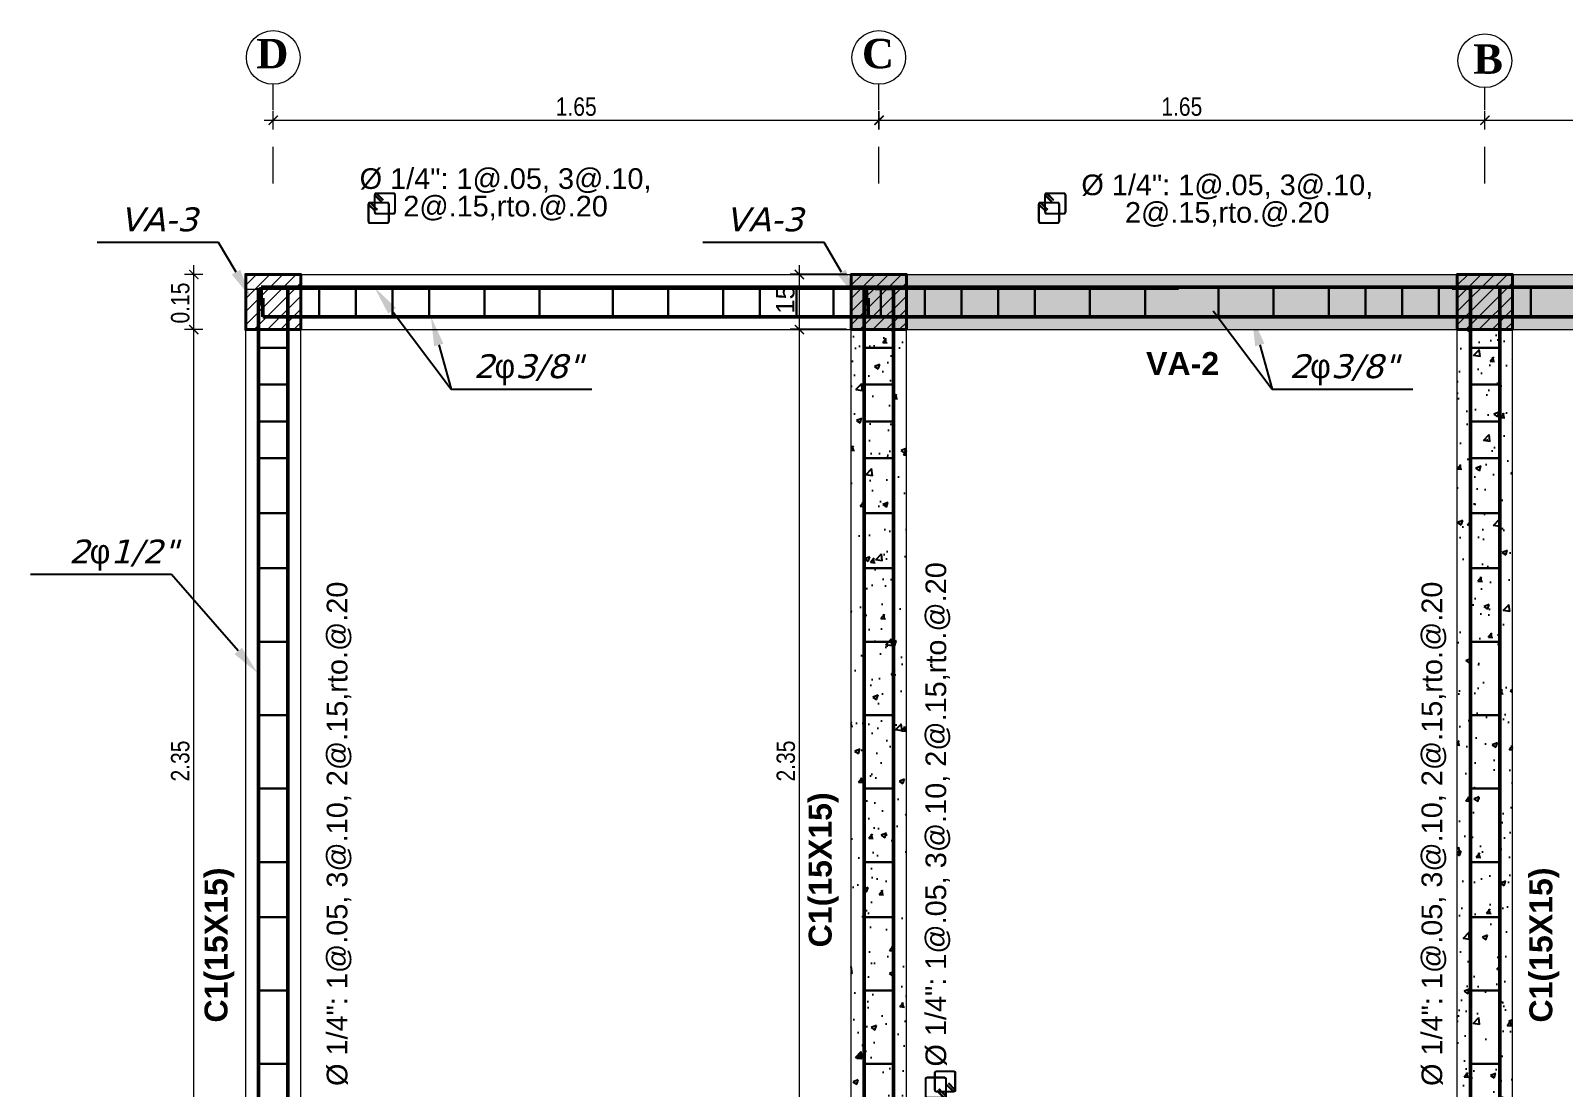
# Model space of a CAD drawing. Header units: metres. Extents: x 912 to 1393, y 476 to 584.
# Drawn here: x 1268.22 to 1272.394, y 496.18 to 499.058 of the extents above; entities that cross this region are included whole.
import ezdxf
from ezdxf import colors
from ezdxf.entities.mleader import LeaderData, LeaderLine
from ezdxf.math import Vec2, Vec3

# ---------------------------------------------------------------- set-up
doc = ezdxf.new("R2010")
doc.units = ezdxf.units.M
for name, pattern in [('ACAD_ISO04W100', [30, 24, -3, 0, -3]), ('DASHDOTX2', [2, 1, -0.5, 0, -0.5]), ('DASHEDX2', [38.1, 25.4, -12.7])]:
    doc.linetypes.add(name, pattern=pattern)
doc.layers.add('A_50_CotasExter', color=253, linetype='Continuous')
for name, color, linetype, lineweight in [('A_Columnas', 7, 'Continuous', 40), ('Cotas', 7, 'Continuous', 20), ('Especificaciones', 7, 'Continuous', 20), ('FIC-2ES_ACERO_', 160, 'Continuous', 30), ('FIC-2ES_CONCRETO 210', 251, 'Continuous', 30), ('Flechas', 122, 'Continuous', 20), ('Muro Alto', 5, 'Continuous', 40), ('P 0.05', 7, 'Continuous', 13), ('pisos', 8, 'Continuous', 13), ('PL-020', 7, 'Continuous', 20), ('Textos', 7, 'Continuous', 30)]:
    doc.layers.add(name, color=color, linetype=linetype, lineweight=lineweight)
doc.styles.add('-Arial Narrow', font='ARIALN.TTF')
doc.styles.add('ARIAL', font='arial.ttf')
doc.styles.add('ILICH', font='timesbd.ttf')
doc.styles.add('R80_50', font='verdanai.ttf', dxfattribs={"height": 0.065})
doc.styles.add('style1', font='arial.ttf')
doc.dimstyles.new('corte 25', dxfattribs={"dimtxt": 0.05, "dimasz": 0.025, "dimexe": 0.025, "dimexo": 0.0125, "dimgap": 0.0125, "dimtad": 1, "dimzin": 4, "dimdsep": 46, "dimtxsty": 'ARIAL', "dimblk": 'ARCHTICK', "dimcen": 0.025, "dimdle": 0.025, "dimclrd": 256, "dimclre": 256, "dimclrt": 7, "dimadec": 0, "dimazin": 0, "dimtfac": 1, "dimtix": 1, "dimtmove": 0, "dimatfit": 3, "dimfxl": 0.1, "dimlwd": -1, "dimarcsym": 0})
doc.dimstyles.new('Esc 1_20n', dxfattribs={"dimscale": 0.02, "dimtxt": 2, "dimasz": 1, "dimexe": 1, "dimexo": 1, "dimgap": 0.45, "dimtad": 1, "dimtoh": 1, "dimzin": 3, "dimdsep": 46, "dimtxsty": '-Arial Narrow', "dimblk": 'ARCHTICK', "dimcen": 1, "dimdle": 1, "dimclrd": 252, "dimclre": 252, "dimclrt": 252, "dimadec": 0, "dimazin": 0, "dimtfac": 1, "dimtix": 1, "dimtmove": 1, "dimatfit": 2, "dimldrblk": 'ARCHTICK', "dimfxl": 1, "dimfxlon": 1, "dimtolj": 2, "dimlwd": 5, "dimlwe": 5, "dimarcsym": 0})

# ---------------------------------------------------------------- blocks, each defined once
blk = doc.blocks.new('_ArchTick')
at = {"layer": 'pisos', "color": 0, "const_width": 0.15}
blk.add_lwpolyline([(-0.5, -0.5), (0.5, 0.5)], dxfattribs=at)
blk = doc.blocks.new('*D290')
at = {"layer": 'A_50_CotasExter', "color": 252, "lineweight": 5, "transparency": 16777216}
for p, q in [((1270.5047, 498.814), (1272.2047, 498.814)), ((1270.5297, 498.789), (1270.5297, 498.839)), ((1272.1797, 498.789), (1272.1797, 498.839))]:
    blk.add_line(p, q, dxfattribs=at)
at = {"layer": 'DEFPOINTS', "color": 0, "lineweight": 20, "transparency": 16777216}
for p in [(1272.1797, 498.814), (1270.5297, 498.6415), (1272.1797, 498.6415)]:
    blk.add_point(p, dxfattribs=at)
at = {"layer": 'A_50_CotasExter', "color": 252, "lineweight": 5, "transparency": 16777216, "xscale": 0.025, "yscale": 0.025, "zscale": 0.025, "rotation": 180}
blk.add_blockref('_ArchTick', (1270.5297, 498.814), dxfattribs=at)
at = {"layer": 'A_50_CotasExter', "color": 252, "lineweight": 5, "transparency": 16777216, "xscale": 0.025, "yscale": 0.025, "zscale": 0.025}
blk.add_blockref('_ArchTick', (1272.1797, 498.814), dxfattribs=at)
at = {"layer": 'A_50_CotasExter', "color": 252, "transparency": 16777216, "insert": (1271.3547, 498.8508), "char_height": 0.05, "attachment_point": 5, "style": '-Arial Narrow'}
blk.add_mtext('\\A2;1.65', dxfattribs=at)
blk = doc.blocks.new('*D101')
at = {"layer": 'A_50_CotasExter', "color": 252, "lineweight": 5, "transparency": 16777216}
for p, q in [((1270.3135, 495.8691), (1270.3135, 498.2691)), ((1270.3385, 498.2441), (1270.2885, 498.2441)), ((1270.3385, 495.8941), (1270.2885, 495.8941))]:
    blk.add_line(p, q, dxfattribs=at)
at = {"layer": 'DEFPOINTS', "color": 0, "lineweight": 20, "transparency": 16777216}
for p in [(1270.3135, 498.2441), (1270.4547, 498.2441), (1270.4547, 495.8941)]:
    blk.add_point(p, dxfattribs=at)
at = {"layer": 'A_50_CotasExter', "color": 252, "lineweight": 5, "transparency": 16777216, "xscale": 0.025, "yscale": 0.025, "zscale": 0.025}
for p, rotation in [((1270.3135, 498.2441), 90), ((1270.3135, 495.8941), 270)]:
    blk.add_blockref('_ArchTick', p, dxfattribs=dict(at, rotation=rotation))
at = {"layer": 'A_50_CotasExter', "color": 252, "transparency": 16777216, "insert": (1270.2767, 497.0691), "char_height": 0.05, "attachment_point": 5, "rotation": 90, "style": '-Arial Narrow'}
blk.add_mtext('\\A2;2.35', dxfattribs=at)
blk = doc.blocks.new('*D102')
at = {"layer": 'Cotas', "lineweight": -2, "ltscale": 0.1, "transparency": 16777216}
for p, q in [((1270.4422, 498.3941), (1270.2885, 498.3941)), ((1270.4422, 498.2441), (1270.2885, 498.2441))]:
    blk.add_line(p, q, dxfattribs=at)
at = {"layer": 'Cotas', "ltscale": 0.1, "transparency": 16777216}
blk.add_line((1270.3135, 498.2191), (1270.3135, 498.4191), dxfattribs=at)
at = {"layer": 'DEFPOINTS', "color": 0, "lineweight": 20, "ltscale": 0.1, "transparency": 16777216}
for p in [(1270.3135, 498.3941), (1270.4547, 498.3941), (1270.4547, 498.2441)]:
    blk.add_point(p, dxfattribs=at)
at = {"layer": 'Cotas', "ltscale": 0.1, "transparency": 16777216, "xscale": 0.025, "yscale": 0.025, "zscale": 0.025}
for p, rotation in [((1270.3135, 498.3941), 90), ((1270.3135, 498.2441), 270)]:
    blk.add_blockref('_ArchTick', p, dxfattribs=dict(at, rotation=rotation))
at = {"layer": 'Cotas', "color": 7, "lineweight": 13, "ltscale": 0.1, "transparency": 16777216, "insert": (1270.2754, 498.3163), "char_height": 0.05, "attachment_point": 5, "rotation": 90, "style": 'ARIAL'}
blk.add_mtext('.15', dxfattribs=at)
blk = doc.blocks.new('*D291')
at = {"layer": 'A_50_CotasExter', "color": 252, "lineweight": 5, "transparency": 16777216}
for p, q in [((1272.1547, 498.814), (1273.8547, 498.814)), ((1272.1797, 498.789), (1272.1797, 498.839)), ((1273.8297, 498.789), (1273.8297, 498.839))]:
    blk.add_line(p, q, dxfattribs=at)
at = {"layer": 'DEFPOINTS', "color": 0, "lineweight": 20, "transparency": 16777216}
for p in [(1273.8297, 498.814), (1272.1797, 498.6415), (1273.8297, 498.6415)]:
    blk.add_point(p, dxfattribs=at)
at = {"layer": 'A_50_CotasExter', "color": 252, "lineweight": 5, "transparency": 16777216, "xscale": 0.025, "yscale": 0.025, "zscale": 0.025, "rotation": 180}
blk.add_blockref('_ArchTick', (1272.1797, 498.814), dxfattribs=at)
at = {"layer": 'A_50_CotasExter', "color": 252, "lineweight": 5, "transparency": 16777216, "xscale": 0.025, "yscale": 0.025, "zscale": 0.025}
blk.add_blockref('_ArchTick', (1273.8297, 498.814), dxfattribs=at)
at = {"layer": 'A_50_CotasExter', "color": 252, "transparency": 16777216, "insert": (1273.0047, 498.8508), "char_height": 0.05, "attachment_point": 5, "style": '-Arial Narrow'}
blk.add_mtext('\\A2;1.65', dxfattribs=at)
blk = doc.blocks.new('ESTRIBOS')
at = {"layer": 'Especificaciones', "linetype": 'ACAD_ISO04W100'}
for p, q in [((1246.6994, 500.8125), (1246.6869, 500.8125)), ((1246.6994, 500.8101), (1246.6869, 500.8101)), ((1246.6884, 500.8095), (1246.6994, 500.7984)), ((1246.6913, 500.8101), (1246.6994, 500.8019)), ((1246.6994, 500.7855), (1246.6994, 500.8334)), ((1246.7007, 500.8302), (1246.7181, 500.8128)), ((1246.7019, 500.7855), (1246.7019, 500.829)), ((1246.7349, 500.8125), (1246.7019, 500.8125)), ((1246.7349, 500.8101), (1246.7019, 500.8101)), ((1246.7025, 500.8319), (1246.7199, 500.8145)), ((1246.7519, 500.8379), (1246.7039, 500.8379)), ((1246.7519, 500.8354), (1246.7039, 500.8354)), ((1246.7054, 500.8348), (1246.7228, 500.8174)), ((1246.7083, 500.8354), (1246.7245, 500.8192)), ((1246.7199, 500.8145), (1246.7181, 500.8128)), ((1246.7539, 500.8334), (1246.7539, 500.7855)), ((1246.7564, 500.8337), (1246.7564, 500.7855)), ((1246.6824, 500.7601), (1246.6824, 500.808)), ((1246.6837, 500.8048), (1246.6994, 500.7891)), ((1246.6849, 500.7601), (1246.6849, 500.8037)), ((1246.6855, 500.8065), (1246.6994, 500.7926)), ((1246.7019, 500.7994), (1246.7075, 500.7938)), ((1246.7019, 500.796), (1246.7058, 500.7921)), ((1246.7019, 500.7901), (1246.7029, 500.7891)), ((1246.7029, 500.7891), (1246.7019, 500.7882)), ((1246.7039, 500.7834), (1246.7369, 500.7834)), ((1246.7039, 500.7809), (1246.7369, 500.7809)), ((1246.7075, 500.7938), (1246.7058, 500.7921)), ((1246.7369, 500.808), (1246.7369, 500.7601)), ((1246.7394, 500.8083), (1246.7394, 500.7601)), ((1246.7394, 500.7834), (1246.7519, 500.7834)), ((1246.7394, 500.7809), (1246.7519, 500.7809)), ((1246.6869, 500.7581), (1246.7349, 500.7581)), ((1246.6869, 500.7556), (1246.7349, 500.7556))]:
    blk.add_line(p, q, dxfattribs=at)
for centre, radius, start, end in [((1246.6869, 500.808), 0.00452, 90, 225), ((1246.6869, 500.808), 0.00206, 45.0001, 225), ((1246.7039, 500.8334), 0.00452, 90, 225), ((1246.7039, 500.8334), 0.00206, 45.0001, 225), ((1246.7349, 500.808), 0.00452, 0, 90), ((1246.7349, 500.808), 0.00206, 0, 90), ((1246.7519, 500.8334), 0.00452, 0, 90), ((1246.7519, 500.8334), 0.00206, 0, 90), ((1246.7039, 500.7855), 0.00452, 180, 270), ((1246.7039, 500.7855), 0.00206, 180, 270), ((1246.7519, 500.7855), 0.00452, 270, 0), ((1246.7519, 500.7855), 0.00206, 270, 0), ((1246.6869, 500.7601), 0.00452, 180, 270), ((1246.6869, 500.7601), 0.00206, 180, 270), ((1246.7349, 500.7601), 0.00206, 270, 0), ((1246.7349, 500.7601), 0.00452, 270, 0)]:
    blk.add_arc(centre, radius, start, end, dxfattribs=at)
blk = doc.blocks.new('*D288')
at = {"layer": 'A_50_CotasExter', "color": 252, "lineweight": 5, "transparency": 16777216}
for p, q in [((1268.6646, 495.8691), (1268.6646, 498.2691)), ((1268.6896, 498.2441), (1268.6396, 498.2441)), ((1268.6896, 495.8941), (1268.6396, 495.8941))]:
    blk.add_line(p, q, dxfattribs=at)
at = {"layer": 'DEFPOINTS', "color": 0, "lineweight": 20, "transparency": 16777216}
for p in [(1268.6646, 498.2441), (1268.8059, 498.2441), (1268.8059, 495.8941)]:
    blk.add_point(p, dxfattribs=at)
at = {"layer": 'A_50_CotasExter', "color": 252, "lineweight": 5, "transparency": 16777216, "xscale": 0.025, "yscale": 0.025, "zscale": 0.025}
for p, rotation in [((1268.6646, 498.2441), 90), ((1268.6646, 495.8941), 270)]:
    blk.add_blockref('_ArchTick', p, dxfattribs=dict(at, rotation=rotation))
at = {"layer": 'A_50_CotasExter', "color": 252, "transparency": 16777216, "insert": (1268.6279, 497.0691), "char_height": 0.05, "attachment_point": 5, "rotation": 90, "style": '-Arial Narrow'}
blk.add_mtext('\\A2;2.35', dxfattribs=at)
blk = doc.blocks.new('*D110')
at = {"layer": 'A_50_CotasExter', "color": 252, "lineweight": 5, "transparency": 16777216}
for p, q in [((1268.6896, 498.3941), (1268.6396, 498.3941)), ((1268.6646, 498.2191), (1268.6646, 498.4191)), ((1268.6896, 498.2441), (1268.6396, 498.2441))]:
    blk.add_line(p, q, dxfattribs=at)
at = {"layer": 'DEFPOINTS', "color": 0, "lineweight": 20, "transparency": 16777216}
for p in [(1268.6646, 498.3941), (1268.8059, 498.3941), (1268.8059, 498.2441)]:
    blk.add_point(p, dxfattribs=at)
at = {"layer": 'A_50_CotasExter', "color": 252, "lineweight": 5, "transparency": 16777216, "xscale": 0.025, "yscale": 0.025, "zscale": 0.025}
for p, rotation in [((1268.6646, 498.3941), 90), ((1268.6646, 498.2441), 270)]:
    blk.add_blockref('_ArchTick', p, dxfattribs=dict(at, rotation=rotation))
at = {"layer": 'A_50_CotasExter', "color": 252, "transparency": 16777216, "insert": (1268.6279, 498.3163), "char_height": 0.05, "attachment_point": 5, "rotation": 90, "style": '-Arial Narrow'}
blk.add_mtext('\\A2;0.15', dxfattribs=at)
blk = doc.blocks.new('*D289')
at = {"layer": 'A_50_CotasExter', "color": 252, "lineweight": 5, "transparency": 16777216}
for p, q in [((1268.8559, 498.814), (1270.5559, 498.814)), ((1268.8809, 498.789), (1268.8809, 498.839)), ((1270.5309, 498.789), (1270.5309, 498.839))]:
    blk.add_line(p, q, dxfattribs=at)
at = {"layer": 'DEFPOINTS', "color": 0, "lineweight": 20, "transparency": 16777216}
for p in [(1270.5309, 498.814), (1268.8809, 498.6415), (1270.5309, 498.6415)]:
    blk.add_point(p, dxfattribs=at)
at = {"layer": 'A_50_CotasExter', "color": 252, "lineweight": 5, "transparency": 16777216, "xscale": 0.025, "yscale": 0.025, "zscale": 0.025, "rotation": 180}
blk.add_blockref('_ArchTick', (1268.8809, 498.814), dxfattribs=at)
at = {"layer": 'A_50_CotasExter', "color": 252, "lineweight": 5, "transparency": 16777216, "xscale": 0.025, "yscale": 0.025, "zscale": 0.025}
blk.add_blockref('_ArchTick', (1270.5309, 498.814), dxfattribs=at)
at = {"layer": 'A_50_CotasExter', "color": 252, "transparency": 16777216, "insert": (1269.7059, 498.8508), "char_height": 0.05, "attachment_point": 5, "style": '-Arial Narrow'}
blk.add_mtext('\\A2;1.65', dxfattribs=at)

msp = doc.modelspace()

# ---------------------------------------------------------------- hatches: boundary and pattern name
at = {"true_color": 0x636466}
h = msp.add_hatch(dxfattribs=at)
h.set_pattern_fill('AR-CONC', color=251, scale=0.0008)
h.set_pattern_definition([(50, (24.07489, -3.12818), (0.145747735, -0.012751268), [0.01524, -0.16764]), (355, (24.07489, -3.12818), (-0.028194737, 0.152845476), [0.012192, -0.134112467]), (100.451445, (24.08704, -3.12925), (0.117552998, 0.140094202), [0.012952007, -0.142472196]), (46.1842, (24.07489, -3.08754), (0.216863233, -0.033633862), [0.02286, -0.25146]), (96.635558, (24.09296, -3.09035), (0.189923307, 0.1979409), [0.01942802, -0.213708487]), (351.184151, (24.0749, -3.08754), (0.189923307, 0.1979409), [0.018287974, -0.201167786]), (21, (24.09521, -3.0977), (0.121291513, -0.081812159), [0.01524, -0.16764]), (326, (24.09521, -3.0977), (0.049441623, 0.147350373), [0.012192, -0.134112]), (71.451445, (24.10532, -3.10452), (0.170733135, 0.065538215), [0.012952007, -0.14247195]), (37.5, (24.07489, -3.128183), (0.0024708826, 0.067644031), [0, -0.1324864, 0, -0.136144, 0, -0.13462]), (7.5, (24.07489, -3.12818), (0.05345573, 0.08014446), [0, -0.0776224, 0, -0.1294384, 0, -0.051308]), (327.5, (24.029576, -3.128183), (0.1084724761, -0.0045829952), [0, -0.0508, 0, -0.158496, 0, -0.210312]), (317.5, (24.00926, -3.12818), (0.118503345, 0.020341193), [0, -0.06604, 0, -0.1052576, 0, -0.149352])])
h.paths.add_polyline_path([(1270.4547, 498.3941), (1273.9047, 498.3941), (1273.9047, 498.2441), (1270.4547, 498.2441)])
h = msp.add_hatch(dxfattribs=at)
h.set_pattern_fill('AR-CONC', color=251, scale=0.0008)
h.set_pattern_definition([(50, (24.07489, -3.57818), (0.145747735, -0.012751268), [0.01524, -0.16764]), (355, (24.07489, -3.57818), (-0.028194737, 0.152845476), [0.012192, -0.134112467]), (100.451445, (24.08704, -3.57925), (0.117552998, 0.140094202), [0.012952007, -0.142472196]), (46.1842, (24.07489, -3.53754), (0.216863233, -0.033633862), [0.02286, -0.25146]), (96.635558, (24.09296, -3.54035), (0.189923307, 0.1979409), [0.01942802, -0.213708487]), (351.184151, (24.0749, -3.53754), (0.189923307, 0.1979409), [0.018287974, -0.201167786]), (21, (24.09521, -3.5477), (0.121291513, -0.081812159), [0.01524, -0.16764]), (326, (24.09521, -3.5477), (0.049441623, 0.147350373), [0.012192, -0.134112]), (71.451445, (24.10532, -3.55452), (0.170733135, 0.065538215), [0.012952007, -0.14247195]), (37.5, (24.07489, -3.578183), (0.0024708826, 0.067644031), [0, -0.1324864, 0, -0.136144, 0, -0.13462]), (7.5, (24.07489, -3.57818), (0.05345573, 0.08014446), [0, -0.0776224, 0, -0.1294384, 0, -0.051308]), (327.5, (24.029576, -3.578183), (0.1084724761, -0.0045829952), [0, -0.0508, 0, -0.158496, 0, -0.210312]), (317.5, (24.00926, -3.57818), (0.118503345, 0.020341193), [0, -0.06604, 0, -0.1052576, 0, -0.149352])])
h.paths.add_polyline_path([(1270.4547, 498.2441), (1270.6047, 498.2441), (1270.6047, 495.5941), (1270.4547, 495.5941)])
h = msp.add_hatch(dxfattribs=at)
h.set_pattern_fill('AR-CONC', color=251, scale=0.0008)
h.set_pattern_definition([(50, (23.42489, -3.57818), (0.145747735, -0.012751268), [0.01524, -0.16764]), (355, (23.42489, -3.57818), (-0.028194737, 0.152845476), [0.012192, -0.134112467]), (100.451445, (23.43704, -3.57925), (0.117552998, 0.140094202), [0.012952007, -0.142472196]), (46.1842, (23.42489, -3.53754), (0.216863233, -0.033633862), [0.02286, -0.25146]), (96.635558, (23.44296, -3.54035), (0.189923307, 0.1979409), [0.01942802, -0.213708487]), (351.184151, (23.4249, -3.53754), (0.189923307, 0.1979409), [0.018287974, -0.201167786]), (21, (23.44521, -3.5477), (0.121291513, -0.081812159), [0.01524, -0.16764]), (326, (23.44521, -3.5477), (0.049441623, 0.147350373), [0.012192, -0.134112]), (71.451445, (23.45532, -3.55452), (0.170733135, 0.065538215), [0.012952007, -0.14247195]), (37.5, (23.42489, -3.578183), (0.0024708826, 0.067644031), [0, -0.1324864, 0, -0.136144, 0, -0.13462]), (7.5, (23.42489, -3.57818), (0.05345573, 0.08014446), [0, -0.0776224, 0, -0.1294384, 0, -0.051308]), (327.5, (23.379576, -3.578183), (0.1084724761, -0.0045829952), [0, -0.0508, 0, -0.158496, 0, -0.210312]), (317.5, (23.35926, -3.57818), (0.118503345, 0.020341193), [0, -0.06604, 0, -0.1052576, 0, -0.149352])])
h.paths.add_polyline_path([(1272.1047, 498.2441), (1272.2547, 498.2441), (1272.2547, 495.5941), (1272.1047, 495.5941)])
at = {"layer": 'Muro Alto', "lineweight": 20, "true_color": 0x636466}
h = msp.add_hatch(dxfattribs=at)
h.set_pattern_fill('LINE', color=251, scale=0.008, angle=45)
h.set_pattern_definition([(45, (11.570574, -3.128183), (-0.01796051224, 0.01796051224), [])])
h.paths.add_polyline_path([(1268.8059, 498.2441), (1268.9559, 498.2441), (1268.9559, 498.3941), (1268.8059, 498.3941)])
h = msp.add_hatch(dxfattribs=at)
h.set_pattern_fill('LINE', color=251, scale=0.008, angle=45)
h.set_pattern_definition([(45, (13.219383, -3.128183), (-0.01796051224, 0.01796051224), [])])
h.paths.add_polyline_path([(1270.4547, 498.2441), (1270.6047, 498.2441), (1270.6047, 498.3941), (1270.4547, 498.3941)])
h = msp.add_hatch(dxfattribs=at)
h.set_pattern_fill('LINE', color=251, scale=0.008, angle=45)
h.set_pattern_definition([(45, (14.869383, -3.128183), (-0.01796051224, 0.01796051224), [])])
h.paths.add_polyline_path([(1272.1047, 498.2441), (1272.2547, 498.2441), (1272.2547, 498.3941), (1272.1047, 498.3941)])

# ---------------------------------------------------------------- linework, layer by layer
at = {"layer": 'FIC-2ES_ACERO_', "lineweight": 50}
for p, q in [((1268.8409, 495.1641), (1268.8409, 498.3568)), ((1268.8477, 498.3591), (1273.8661, 498.3591)), ((1268.8477, 498.3091), (1268.8477, 498.3591)), ((1268.9209, 495.1641), (1268.9209, 498.3554)), ((1270.4897, 495.1641), (1270.4897, 498.3568)), ((1270.4897, 498.3568), (1270.5397, 498.3568)), ((1270.4965, 498.3091), (1270.4965, 498.3591)), ((1270.5697, 498.3554), (1270.5197, 498.3554)), ((1270.5697, 495.1641), (1270.5697, 498.3554)), ((1272.1409, 495.1641), (1272.1409, 498.3543)), ((1272.2209, 495.1641), (1272.2209, 498.3557)), ((1268.8523, 498.3291), (1268.8523, 498.2791)), ((1270.5011, 498.3291), (1270.5011, 498.2791)), ((1268.8523, 498.2791), (1273.8632, 498.2791))]:
    msp.add_line(p, q, dxfattribs=at)
at = {"layer": 'FIC-2ES_ACERO_', "lineweight": 40}
for points in [[(1268.9559, 498.2441), (1268.8059, 498.2441), (1268.8059, 498.3941), (1268.9559, 498.3941)], [(1270.6047, 498.2441), (1270.4547, 498.2441), (1270.4547, 498.3941), (1270.6047, 498.3941)], [(1272.1047, 498.2441), (1272.2547, 498.2441), (1272.2547, 498.3941), (1272.1047, 498.3941)]]:
    msp.add_lwpolyline(points, close=True, dxfattribs=at)
at = {"layer": 'FIC-2ES_ACERO_', "color": 5, "lineweight": 30}
for points in [[(1269.0059, 498.2791), (1269.0059, 498.3591)], [(1269.1059, 498.2791), (1269.1059, 498.3591)], [(1269.2059, 498.2791), (1269.2059, 498.3591)], [(1269.3059, 498.2791), (1269.3059, 498.3591)], [(1269.4559, 498.2791), (1269.4559, 498.3591)], [(1269.6059, 498.2791), (1269.6059, 498.3591)], [(1269.8059, 498.2791), (1269.8059, 498.3591)], [(1269.9559, 498.2791), (1269.9559, 498.3591)], [(1270.1059, 498.2791), (1270.1059, 498.3591)], [(1270.2059, 498.2791), (1270.2059, 498.3591)], [(1270.3059, 498.2791), (1270.3059, 498.3591)], [(1270.4059, 498.2791), (1270.4059, 498.3591)], [(1270.5352, 498.2791), (1270.5352, 498.3591)], [(1270.6547, 498.2791), (1270.6547, 498.3591)], [(1270.7547, 498.2791), (1270.7547, 498.3591)], [(1270.8547, 498.2791), (1270.8547, 498.3591)], [(1270.9547, 498.2791), (1270.9547, 498.3591)], [(1271.1047, 498.2791), (1271.1047, 498.3591)], [(1271.2547, 498.2791), (1271.2547, 498.3591)], [(1271.4547, 498.2791), (1271.4547, 498.3591)], [(1271.6047, 498.2791), (1271.6047, 498.3591)], [(1271.7547, 498.2791), (1271.7547, 498.3591)], [(1271.8547, 498.2791), (1271.8547, 498.3591)], [(1271.9547, 498.2791), (1271.9547, 498.3591)], [(1272.0547, 498.2791), (1272.0547, 498.3591)], [(1272.2547, 498.2791), (1272.2547, 498.3591)], [(1272.3047, 498.2791), (1272.3047, 498.3591)], [(1268.9209, 498.1941), (1268.8409, 498.1941)], [(1270.5697, 498.1941), (1270.4897, 498.1941)], [(1272.2209, 498.1941), (1272.1409, 498.1941)], [(1268.9209, 498.0941), (1268.8409, 498.0941)], [(1270.5697, 498.0941), (1270.4897, 498.0941)], [(1272.2209, 498.0941), (1272.1409, 498.0941)], [(1268.9209, 497.9941), (1268.8409, 497.9941)], [(1270.5697, 497.9941), (1270.4897, 497.9941)], [(1272.2209, 497.9941), (1272.1409, 497.9941)], [(1268.9209, 497.8941), (1268.8409, 497.8941)], [(1270.5697, 497.8941), (1270.4897, 497.8941)], [(1272.2209, 497.8941), (1272.1409, 497.8941)], [(1268.9209, 497.7441), (1268.8409, 497.7441)], [(1270.5697, 497.7441), (1270.4897, 497.7441)], [(1272.2209, 497.7441), (1272.1409, 497.7441)], [(1268.9209, 497.5941), (1268.8409, 497.5941)], [(1270.5697, 497.5941), (1270.4897, 497.5941)], [(1272.2209, 497.5941), (1272.1409, 497.5941)], [(1268.9209, 497.3941), (1268.8409, 497.3941)], [(1270.5697, 497.3941), (1270.4897, 497.3941)], [(1272.2209, 497.3941), (1272.1409, 497.3941)], [(1268.9209, 497.1941), (1268.8409, 497.1941)], [(1270.5697, 497.1941), (1270.4897, 497.1941)], [(1272.2209, 497.1941), (1272.1409, 497.1941)], [(1268.9209, 496.9941), (1268.8409, 496.9941)], [(1270.5697, 496.9941), (1270.4897, 496.9941)], [(1272.2209, 496.9941), (1272.1409, 496.9941)], [(1268.9209, 496.7941), (1268.8409, 496.7941)], [(1270.5697, 496.7941), (1270.4897, 496.7941)], [(1272.2209, 496.7941), (1272.1409, 496.7941)], [(1268.8409, 496.6441), (1268.9209, 496.6441)], [(1270.4897, 496.6441), (1270.5697, 496.6441)], [(1272.1409, 496.6441), (1272.2209, 496.6441)], [(1268.8409, 496.4441), (1268.9209, 496.4441)], [(1270.4897, 496.4441), (1270.5697, 496.4441)], [(1272.1409, 496.4441), (1272.2209, 496.4441)], [(1268.8409, 496.2441), (1268.9209, 496.2441)], [(1270.4897, 496.2441), (1270.5697, 496.2441)], [(1272.1409, 496.2441), (1272.2209, 496.2441)]]:
    msp.add_lwpolyline(points, dxfattribs=at)
at = {"layer": 'FIC-2ES_CONCRETO 210', "lineweight": 15}
for p, q in [((1268.9559, 498.3941), (1273.7547, 498.3941)), ((1268.8409, 498.3568), (1268.8909, 498.3568)), ((1268.9209, 498.3554), (1268.8709, 498.3554)), ((1272.0909, 498.3543), (1272.1409, 498.3543)), ((1272.2709, 498.3557), (1272.2209, 498.3557)), ((1268.8059, 495.6941), (1268.8059, 498.2441)), ((1268.9547, 498.2441), (1273.7547, 498.2441)), ((1268.9559, 495.6941), (1268.9559, 498.2441)), ((1270.4547, 496.8032), (1270.4547, 498.2441)), ((1270.6047, 495.6941), (1270.6047, 498.2441)), ((1272.1047, 495.8941), (1272.1047, 498.2441)), ((1272.2547, 495.8941), (1272.2547, 498.2441)), ((1270.4547, 495.6941), (1270.4547, 497.9441))]:
    msp.add_line(p, q, dxfattribs=at)
at = {"layer": 'FIC-2ES_CONCRETO 210', "linetype": 'DASHEDX2', "lineweight": 15, "ltscale": 0.1}
msp.add_line((1268.8059, 498.3541), (1273.9047, 498.3541), dxfattribs=at)
at = {"layer": 'P 0.05', "linetype": 'DASHDOTX2', "ltscale": 0.005}
for p, q in [((1268.8809, 498.6415), (1268.8809, 498.9119)), ((1270.5297, 498.6415), (1270.5297, 498.9119)), ((1272.1797, 498.6415), (1272.1797, 498.903))]:
    msp.add_line(p, q, dxfattribs=at)
at = {"layer": 'PL-020', "linetype": 'Continuous', "ltscale": 1.6}
for centre in [(1268.8809, 498.985), (1270.5297, 498.985), (1272.1797, 498.9761)]:
    msp.add_circle(centre, 0.0731, dxfattribs=at)

# ---------------------------------------------------------------- block references
at = {"layer": 'Muro Alto', "color": 4, "lineweight": 20}
for p in [(22.4569, -2.2221), (24.2821, -2.2221)]:
    msp.add_blockref('ESTRIBOS', p, dxfattribs=at)
at = {"layer": 'Muro Alto', "color": 4, "lineweight": 20, "xscale": -1, "rotation": 270}
msp.add_blockref('ESTRIBOS', (769.9008, -750.5315), dxfattribs=at)

# ---------------------------------------------------------------- texts
at = {"layer": 'A_Columnas', "lineweight": 9, "attachment_point": 5, "style": 'style1'}
for s, insert, char_height, width in [('\\pxsm0.8;Ø 1/4": 1@.05, 3@.10, 2@.15,rto.@.20', (1269.5135, 498.612), 0.05625, 0.881569), ('\\pxsm0.8;Ø 1/4": 1@.05, 3@.10, 2@.15,rto.@.20', (1271.4785, 498.5949), 0.05625, 0.881569), ('{\\fArial|b1|i0|c0|p34;VA-2 }', (1271.3569, 498.1515), 0.0625, 0.8)]:
    msp.add_mtext(s, dxfattribs=dict(at, insert=insert, char_height=char_height, width=width))
at = {"layer": 'A_Columnas', "lineweight": 9, "attachment_point": 5, "rotation": 90, "style": 'style1'}
for s, insert, char_height, width in [('\\pxsm0.8;Ø 1/4": 1@.05, 3@.10, 2@.15,rto.@.20', (1270.6906, 496.9238), 0.05625, 2.104752), ('\\pxsm0.8;Ø 1/4": 1@.05, 3@.10, 2@.15,rto.@.20', (1269.0603, 496.8709), 0.05625, 2.104752), ('\\pxsm0.8;Ø 1/4": 1@.05, 3@.10, 2@.15,rto.@.20', (1272.0411, 496.8709), 0.05625, 2.104752), ('{\\fArial|b1|i0|c0|p34;C1(15X15)}', (1270.3795, 496.7727), 0.0625, 0.8), ('{\\fArial|b1|i0|c0|p34;C1(15X15)}', (1268.7346, 496.568), 0.0625, 0.8), ('{\\fArial|b1|i0|c0|p34;C1(15X15)}', (1272.3417, 496.568), 0.0625, 0.8)]:
    msp.add_mtext(s, dxfattribs=dict(at, insert=insert, char_height=char_height, width=width))
at = {"layer": 'Especificaciones', "linetype": 'ACAD_ISO04W100', "char_height": 0.065, "width": 0.387333, "attachment_point": 1, "style": 'R80_50'}
for s, insert in [('VA-3', (1268.4646, 498.5766)), ('VA-3', (1270.1134, 498.5766)), ('2{\\fSymbol|b0|i0|c2|p18;f}3/8"', (1269.4266, 498.1768)), ('2{\\fSymbol|b0|i0|c2|p18;f}3/8"', (1271.6474, 498.1768)), ('2{\\fSymbol|b0|i0|c2|p18;f}1/2"', (1268.3245, 497.672))]:
    msp.add_mtext(s, dxfattribs=dict(at, insert=insert))
at = {"layer": 'Textos', "ltscale": 1.6, "style": 'ILICH'}
for s, p in [('D', (1268.835, 498.9556, 478.457)), ('C', (1270.4838, 498.9556, 478.457)), ('B', (1272.1484, 498.9406, 478.457))]:
    msp.add_text(s, height=0.08, dxfattribs=at).set_placement(p)

# ---------------------------------------------------------------- dimensions: what is measured, and where the dimension line sits
at = {"layer": 'A_50_CotasExter'}
for p1, p2, picture, middle in [((1268.8809, 498.6415), (1270.5309, 498.6415), '*D289', (1269.7059, 498.8508)), ((1270.5297, 498.6415), (1272.1797, 498.6415), '*D290', (1271.3547, 498.8508)), ((1272.1797, 498.6415), (1273.8297, 498.6415), '*D291', (1273.0047, 498.8508))]:
    dim = msp.add_aligned_dim(p1=p1, p2=p2, distance=0.1726, dimstyle='Esc 1_20n', override={"dimscale": 0.025}, dxfattribs=at)
    dim.commit()
    dim.dimension.update_dxf_attribs({"geometry": picture, "text_midpoint": middle})
dim = msp.add_linear_dim(base=(1268.6646, 498.3941), p1=(1268.8059, 498.2441), p2=(1268.8059, 498.3941), angle=270, dimstyle='Esc 1_20n', override={"dimscale": 0.025}, dxfattribs=at)
dim.commit()
dim.dimension.update_dxf_attribs({"geometry": '*D110', "text_midpoint": (1268.6646, 498.3163), "dimtype": 160})
for base, p1, p2, picture, middle in [((1268.6646, 498.2441), (1268.8059, 495.8941), (1268.8059, 498.2441), '*D288', (1268.6279, 497.0691)), ((1270.3135, 498.2441), (1270.4547, 495.8941), (1270.4547, 498.2441), '*D101', (1270.2767, 497.0691))]:
    dim = msp.add_linear_dim(base=base, p1=p1, p2=p2, angle=270, dimstyle='Esc 1_20n', override={"dimscale": 0.025}, dxfattribs=at)
    dim.commit()
    dim.dimension.update_dxf_attribs({"geometry": picture, "text_midpoint": middle})
at = {"layer": 'Cotas', "lineweight": 13, "ltscale": 0.1}
dim = msp.add_linear_dim(base=(1270.3135, 498.3941), p1=(1270.4547, 498.2441), p2=(1270.4547, 498.3941), angle=270, dimstyle='corte 25', dxfattribs=at)
dim.commit()
dim.dimension.update_dxf_attribs({"geometry": '*D102', "text_midpoint": (1270.3135, 498.3163), "dimtype": 160})

# ---------------------------------------------------------------- leaders
at = {"layer": 'Flechas', "color": 7}
ml = msp.add_multileader_mtext('Standard', dxfattribs=at)
ml.set_content('', color=7)
ml.set_leader_properties()
ml.build(insert=Vec2(0, 0))
ml.multileader.update_dxf_attribs({"dogleg_length": 0.6, "arrow_head_size": 0.08})
ctx = ml.context
ctx.base_point, ctx.char_height, ctx.arrow_head_size, ctx.landing_gap_size, ctx.plane_origin = Vec3(1268.4018, 498.4813), 0, 0.08, 0, Vec3(1268.4953, 498.7052)
ctx.text_align_type = 2
notes = []
notes.append((ctx, [(0, (1, 1, 0), (1268.7323, 498.4813), (-1, 0), 0.3305, [(0, [(1268.82, 498.3313)], 0, [])])]))
ctx.mtext.insert, ctx.mtext.rotation, ctx.mtext.alignment, ctx.mtext.flow_direction, ctx.mtext.extrusion = Vec3(1268.4018, 498.4813), 3.141593, 3, 5, Vec3(0, 0, -1)
ml = msp.add_multileader_mtext('Standard', dxfattribs=at)
ml.set_content('', color=7)
ml.set_leader_properties()
ml.build(insert=Vec2(0, 0))
ml.multileader.update_dxf_attribs({"dogleg_length": 0.6, "arrow_head_size": 0.08})
ctx = ml.context
ctx.base_point, ctx.char_height, ctx.arrow_head_size, ctx.landing_gap_size, ctx.plane_origin = Vec3(1270.0506, 498.4813), 0, 0.08, 0, Vec3(1270.1441, 498.7052)
ctx.text_align_type = 2
notes.append((ctx, [(0, (1, 1, 0), (1270.3812, 498.4813), (-1, 0), 0.3305, [(0, [(1270.4688, 498.3313)], 0, [])])]))
ctx.mtext.insert, ctx.mtext.rotation, ctx.mtext.alignment, ctx.mtext.flow_direction, ctx.mtext.extrusion = Vec3(1270.0506, 498.4813), 3.141593, 3, 5, Vec3(0, 0, -1)
ml = msp.add_multileader_mtext('Standard', dxfattribs=at)
ml.set_content('', color=7)
ml.set_leader_properties()
ml.build(insert=Vec2(0, 0))
ml.multileader.update_dxf_attribs({"dogleg_length": 0.6, "arrow_head_size": 0.08})
ctx = ml.context
ctx.base_point, ctx.char_height, ctx.arrow_head_size, ctx.landing_gap_size, ctx.plane_origin = Vec3(1269.7484, 498.0815), 0, 0.08, 0, Vec3(1269.4674, 498.3055)
notes.append((ctx, [(0, (1, 1, 0), (1269.3651, 498.0815), (1, 0), 0.3833, [(0, [(1269.1564, 498.3591)], 0, [])])]))
ctx.mtext.insert, ctx.mtext.rotation, ctx.mtext.flow_direction, ctx.mtext.extrusion = Vec3(1269.7484, 498.0815), 3.141593, 5, Vec3(0, 0, -1)
ml = msp.add_multileader_mtext('Standard', dxfattribs=at)
ml.set_content('', color=7)
ml.set_leader_properties()
ml.build(insert=Vec2(0, 0))
ml.multileader.update_dxf_attribs({"dogleg_length": 0.6, "arrow_head_size": 0.08})
ctx = ml.context
ctx.base_point, ctx.char_height, ctx.arrow_head_size, ctx.landing_gap_size, ctx.plane_origin = Vec3(1271.9839, 498.0815), 0, 0.08, 0, Vec3(1271.7028, 498.3055)
notes.append((ctx, [(0, (1, 1, 0), (1271.6006, 498.0815), (1, 0), 0.3833, [(0, [(1271.3919, 498.3591)], 0, [])])]))
ctx.mtext.insert, ctx.mtext.rotation, ctx.mtext.flow_direction, ctx.mtext.extrusion = Vec3(1271.9839, 498.0815), 3.141593, 5, Vec3(0, 0, -1)
ml = msp.add_multileader_mtext('Standard', dxfattribs=at)
ml.set_content('', color=7)
ml.set_leader_properties()
ml.build(insert=Vec2(0, 0))
ml.multileader.update_dxf_attribs({"dogleg_length": 0.6, "arrow_head_size": 0.08})
ctx = ml.context
ctx.base_point, ctx.char_height, ctx.arrow_head_size, ctx.landing_gap_size, ctx.plane_origin = Vec3(1269.7484, 498.0815), 0, 0.08, 0, Vec3(1269.5871, 498.3055)
notes.append((ctx, [(0, (1, 1, 0), (1269.3651, 498.0815), (1, 0), 0.3833, [(0, [(1269.3103, 498.2791)], 0, [])])]))
ctx.mtext.insert, ctx.mtext.rotation, ctx.mtext.flow_direction, ctx.mtext.extrusion = Vec3(1269.7484, 498.0815), 3.141593, 5, Vec3(0, 0, -1)
ml = msp.add_multileader_mtext('Standard', dxfattribs=at)
ml.set_content('', color=7)
ml.set_leader_properties()
ml.build(insert=Vec2(0, 0))
ml.multileader.update_dxf_attribs({"dogleg_length": 0.6, "arrow_head_size": 0.08})
ctx = ml.context
ctx.base_point, ctx.char_height, ctx.arrow_head_size, ctx.landing_gap_size, ctx.plane_origin = Vec3(1271.9839, 498.0815), 0, 0.08, 0, Vec3(1271.8225, 498.3055)
notes.append((ctx, [(0, (1, 1, 0), (1271.6006, 498.0815), (1, 0), 0.3833, [(0, [(1271.5457, 498.2791)], 0, [])])]))
ctx.mtext.insert, ctx.mtext.rotation, ctx.mtext.flow_direction, ctx.mtext.extrusion = Vec3(1271.9839, 498.0815), 3.141593, 5, Vec3(0, 0, -1)
ml = msp.add_multileader_mtext('Standard', dxfattribs=at)
ml.set_content('', color=7)
ml.set_leader_properties()
ml.build(insert=Vec2(0, 0))
ml.multileader.update_dxf_attribs({"dogleg_length": 0.6, "arrow_head_size": 0.08})
ctx = ml.context
ctx.base_point, ctx.char_height, ctx.arrow_head_size, ctx.landing_gap_size, ctx.plane_origin = Vec3(1268.2204, 497.5767), 0, 0.08, 0, Vec3(1268.3818, 497.8006)
ctx.text_align_type = 2
notes.append((ctx, [(0, (1, 1, 0), (1268.6037, 497.5767), (-1, 0), 0.3833, [(0, [(1268.8383, 497.3086)], 0, [])])]))
ctx.mtext.insert, ctx.mtext.rotation, ctx.mtext.alignment, ctx.mtext.flow_direction, ctx.mtext.extrusion = Vec3(1268.2204, 497.5767), 3.141593, 3, 5, Vec3(0, 0, -1)
for ctx, leaders in notes:
    for number, flags, end, landing, length, lines in leaders:
        leader = LeaderData()
        leader.index, (leader.has_last_leader_line, leader.has_dogleg_vector, leader.attachment_direction) = number, flags
        leader.last_leader_point, leader.dogleg_vector, leader.dogleg_length = Vec3(end), Vec3(landing), length
        for number, points, colour, breaks in lines:
            line = LeaderLine()
            line.index, line.vertices, line.color, line.breaks = number, Vec3.list(points), colors.encode_raw_color(colour), breaks
            leader.lines.append(line)
        ctx.leaders.append(leader)

doc.saveas('drawing.dxf')
